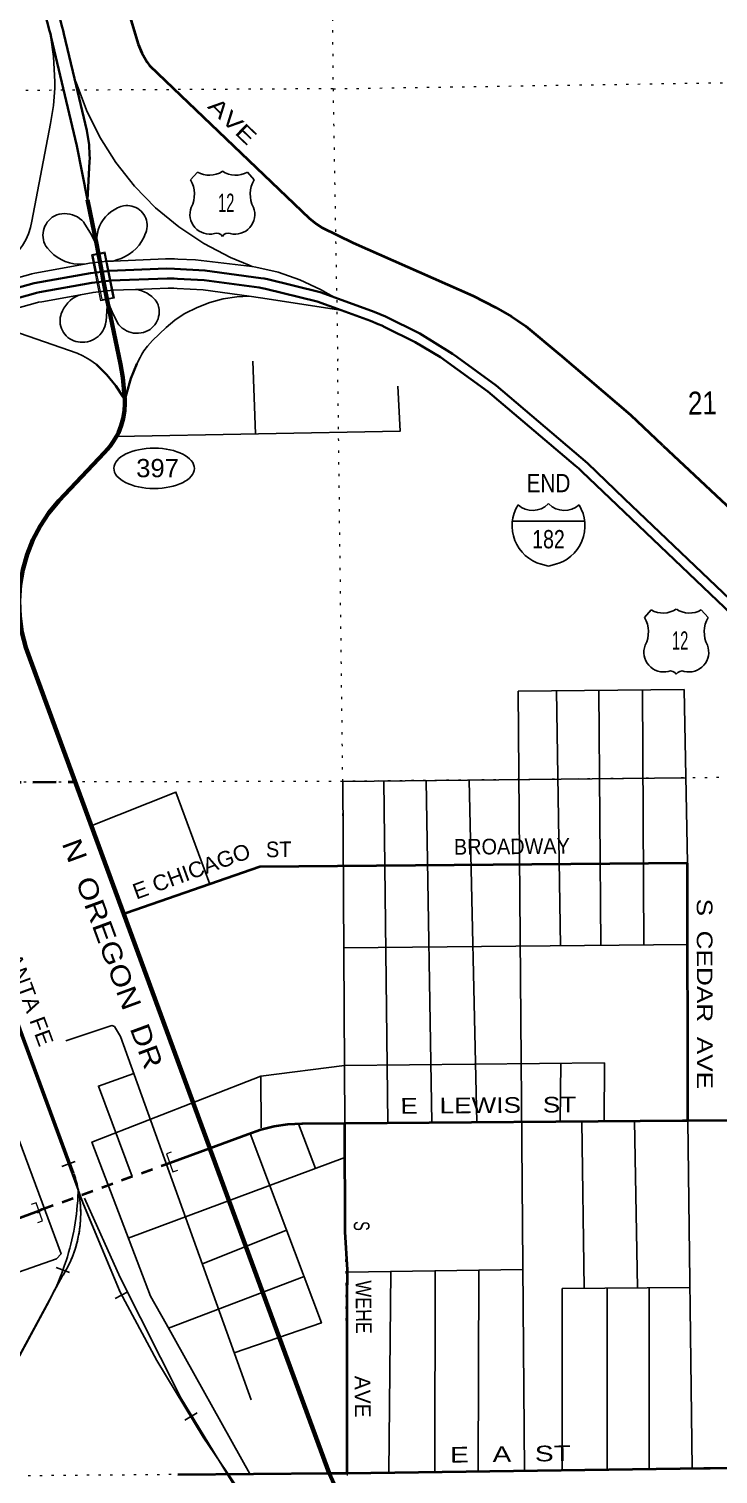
# Model space of a CAD drawing. Header units: feet. Extents: x 245918 to 509309, y -547785 to -360805.
# Drawn here: x 486020 to 491308, y -461175 to -450095 of the extents above; entities that cross this region are included whole.
import ezdxf
from ezdxf.enums import TextEntityAlignment as Align

# ---------------------------------------------------------------- set-up
doc = ezdxf.new("R2010")
doc.units = ezdxf.units.FT
doc.header["$LTSCALE"] = 60
for name, pattern in [('DOTTED', [1.5, 0.3, -1.2]), ('MEDIUM_DASHED', [4.5, 3, -1.5]), ('SHORT_DASHED', [2.7, 1.5, -1.2])]:
    doc.linetypes.add(name, pattern=pattern)
for name, color, linetype, lineweight in [('15', 7, 'Continuous', 25), ('16', 7, 'Continuous', 25), ('17', 7, 'Continuous', 25), ('18', 7, 'Continuous', 35), ('19', 7, 'Continuous', 25), ('20', 7, 'Continuous', 35), ('23', 7, 'Continuous', 70), ('26', 7, 'Continuous', 40), ('27', 7, 'Continuous', 13), ('29', 7, 'Continuous', 25), ('34', 7, 'Continuous', 25), ('53', 7, 'DOTTED', 40), ('55', 7, 'Continuous', 13), ('57', 7, 'Continuous', 13), ('61', 7, 'Continuous', 13), ('7', 7, 'DOTTED', 13)]:
    doc.layers.add(name, color=color, linetype=linetype, lineweight=lineweight)

msp = doc.modelspace()

# ---------------------------------------------------------------- linework, layer by layer
at = {"layer": '15'}
for p, q in [((490003.39, -453738.01), (490006.29, -453735.1)), ((490009.46, -453737.48), (490006.03, -453735.1)), ((489730.68, -453869.48), (490007.09, -453869.48)), ((490007.09, -454215.06), (489943.2, -454197.1)), ((490006.56, -454215.32), (490070.19, -454196.58))]:
    msp.add_line(p, q, dxfattribs=at)
msp.add_lwpolyline([(490282.45, -453869.48), (490006.56, -453869.48), (490007.09, -453869.48)], dxfattribs=at)
for centre, radius, start, end in [((490033.31, -453904.58), 306.13, 148.44436, 254.43378), ((489884.71, -453621.98), 165.66, 227.34248, 315.8117), ((490128.4, -453621.98), 165.66, 224.18831, 312.69403), ((489979.8, -453904.58), 306.13, 283.08087, 31.62484)]:
    msp.add_arc(centre, radius, start, end, dxfattribs=at)
at = {"layer": '16'}
for p, q in [((487260.72, -451252.19), (487312.03, -451193.43)), ((487503.79, -451187.46), (487503.51, -451187.66)), ((487695.88, -451193.34), (487747.27, -451252.19)), ((490743.49, -454608.6), (490794.8, -454549.84)), ((490986.56, -454543.87), (490986.28, -454544.07)), ((491178.65, -454549.75), (491230.04, -454608.6))]:
    msp.add_line(p, q, dxfattribs=at)
for centre, radius, start, end in [((487067.74, -451362.82), 222.05, 332.97043, 29.75871), ((487403.11, -451035.77), 182.07, 239.97227, 303.45418), ((487604.89, -451036.27), 181.52, 236.33975, 300.08743), ((487604.88, -451035.77), 182.07, 236.54582, 236.59441), ((487940.24, -451362.82), 222.05, 150.24129, 207.02957), ((487406.93, -451517.72), 151.42, 159.09177, 283.81923), ((487601.05, -451517.72), 151.42, 256.18077, 20.90823), ((490885.88, -454392.18), 182.07, 239.97227, 303.45418), ((491087.66, -454392.68), 181.52, 236.33975, 300.08743), ((491087.65, -454392.18), 182.07, 236.54582, 236.59441), ((490550.51, -454719.23), 222.05, 332.97043, 29.75871), ((491423.01, -454719.23), 222.05, 150.24129, 207.02957), ((490889.7, -454874.13), 151.42, 159.09177, 283.81923), ((491083.82, -454874.13), 151.42, 256.18077, 20.90823)]:
    msp.add_arc(centre, radius, start, end, dxfattribs=at)
for centre, major_axis, start_param, end_param in [((487462.27, -451716.54), (-19.56, 51.67), 4.95877769, 6.28318531), ((487545.72, -451716.54), (19.56, 51.67), 0, 1.32637542), ((490945.04, -455072.95), (-19.56, 51.67), 4.95877769, 6.28318531), ((491028.49, -455072.95), (19.56, 51.67), 0, 1.32637542)]:
    msp.add_ellipse(centre, major_axis=major_axis, ratio=0.929097, start_param=start_param, end_param=end_param, dxfattribs=at)
at = {"layer": '17'}
msp.add_ellipse((486980.73, -453464.44), major_axis=(-309.24, 1), ratio=0.500121, dxfattribs=at)
at = {"layer": '18'}
for points in [[(486578.29, -451957.54), (486635.95, -451951.16), (487076.37, -451933.14), (487135.82, -451934.25), (487370.15, -451947.33), (487799.25, -452005.58), (487824.16, -452008.96), (487849.25, -452015.11), (488253.34, -452114.26), (488366.78, -452155.08)], [(484261.64, -452553.31), (484619.99, -452449.68), (485254.1, -452267.58), (486059.41, -452045.78), (486493.09, -451966.98), (486578.29, -451957.54)], [(484276.21, -452620.76), (484615.69, -452528.56), (484640.99, -452521.68), (484665.69, -452514.59), (485249.8, -452346.85), (485277.17, -452338.99), (485299.8, -452332.76), (486051.66, -452125.68), (486076.91, -452118.73), (486101.66, -452114.23), (486502.62, -452041.37), (486592.17, -452031.52)], [(486592.17, -452031.52), (486649.05, -452025.26), (487081.65, -452008.21), (487108.65, -452008.73), (487133.52, -452009.21), (487158.65, -452010.61), (487363.96, -452022.07), (487785.21, -452079.26), (487810.21, -452082.65), (487835.21, -452088.78), (488231.68, -452186.07), (488414.98, -452252.01)], [(489303.45, -452610.63), (489269.07, -452586.97), (489019.96, -452430.76), (488755.88, -452301.44), (488669.08, -452263.82), (488366.78, -452155.08)], [(489176.7, -452613.32), (488983.49, -452496.3), (488750.29, -452382.1), (488726.49, -452370.44), (488700.29, -452359.09), (488640.03, -452332.97), (488414.98, -452252.01)], [(490590.28, -453697.44), (490305.35, -453425.96), (489604.35, -452830.33), (489303.45, -452610.63)], [(490533.02, -453746.48), (490262.74, -453488.97), (490239.25, -453466.59), (490212.74, -453444.18), (489541.22, -452876.54), (489176.7, -452613.32)]]:
    msp.add_lwpolyline(points, dxfattribs=at)
at = {"layer": '19'}
for points in [[(485341.26, -452165.8), (485377.58, -452146.03), (485798.15, -451917.12), (485827.91, -451899.18), (485868.84, -451869.29), (485906.42, -451835.29), (485940.24, -451797.55), (485969.92, -451756.48), (485995.16, -451712.54), (486015.66, -451666.19), (486031.2, -451617.96), (486041.62, -451568.37), (486184.5, -450820.12), (486207.92, -450683.53), (486217.47, -450550.47), (486219.27, -450525.46), (486218.11, -450500.47), (486209.08, -450306.36), (486188.49, -450160.31), (486184.85, -450133.18)], [(487733.68, -451918.07), (487708.65, -451907.8), (487565.46, -451849.04), (487360.95, -451741.8), (487168.78, -451613.76), (486991.04, -451466.35), (486829.68, -451301.16), (486686.47, -451120.01), (486562.99, -450924.88), (486460.58, -450717.91), (486389.62, -450526.37), (486369.28, -450476.37)], [(486666.68, -451875.35), (486693.54, -451867.02), (486726.52, -451855.82), (486758.14, -451841.24), (486788.08, -451823.43), (486815.98, -451802.59), (486841.56, -451778.94), (486864.52, -451752.75), (486884.62, -451724.31), (486901.63, -451693.92), (486915.38, -451661.92), (486916.86, -451658.1), (486921.72, -451642.64), (486924.94, -451626.76), (486926.48, -451610.63), (486926.33, -451594.43), (486924.48, -451578.34), (486920.96, -451562.52), (486915.81, -451547.16), (486909.08, -451532.42), (486900.85, -451518.47), (486891.2, -451505.45), (486880.25, -451493.51), (486868.1, -451482.78), (486854.91, -451473.38), (486840.8, -451465.42), (486825.93, -451458.97), (486810.48, -451454.11), (486794.6, -451450.89), (486778.47, -451449.35), (486762.27, -451449.5), (486746.17, -451451.35), (486725.33, -451457.48), (486698.72, -451468.06), (486673.37, -451481.35), (486649.54, -451497.23), (486627.51, -451515.51), (486607.5, -451535.99), (486589.75, -451558.45), (486574.44, -451582.64), (486561.75, -451608.31), (486551.8, -451635.15), (486544.72, -451662.89), (486540.58, -451691.22), (486539.41, -451719.83), (486539.97, -451728.58), (486540.02, -451753.58)], [(486445.11, -451899.57), (486409.32, -451899.53), (486399.85, -451899.52), (486365.58, -451895.88), (486331.87, -451888.68), (486299.1, -451877.99), (486267.63, -451863.93), (486237.8, -451846.66), (486209.94, -451826.37), (486184.35, -451803.28), (486161.31, -451777.64), (486148.79, -451761.1), (486140.97, -451745.19), (486134.85, -451728.55), (486130.5, -451711.36), (486127.98, -451693.81), (486127.3, -451676.1), (486128.48, -451658.41), (486131.5, -451640.94), (486136.33, -451623.88), (486142.92, -451607.42), (486151.19, -451591.74), (486161.06, -451577.01), (486172.41, -451563.4), (486185.12, -451551.04), (486199.05, -451540.08), (486214.06, -451530.64), (486229.97, -451522.81), (486233.39, -451521.39), (486253.12, -451516), (486273.3, -451512.71), (486293.72, -451511.54), (486314.14, -451512.52), (486334.36, -451515.62), (486354.13, -451520.82), (486373.26, -451528.06), (486391.52, -451537.26), (486408.72, -451548.32), (486424.68, -451561.11), (486439.2, -451575.5), (486442.07, -451578.73), (486500.03, -451674.89), (486525.91, -451728.58), (486540.02, -451753.58)], [(485341.26, -452165.8), (486016.36, -451979.87), (486041.83, -451972.85), (486066.36, -451968.39), (486445.11, -451899.57)], [(486445.11, -451899.57), (486483.56, -451892.59), (486619.39, -451877.39), (486666.68, -451875.35)], [(487733.68, -451918.07), (487296.74, -451866.72), (487162.74, -451860.44), (487137.81, -451859.27), (487112.74, -451858.84), (487067.6, -451858.05), (486666.68, -451875.35)], [(488366.78, -452155.08), (488316.88, -452126.63), (488257.41, -452092.73), (488097.8, -452018.23), (487931.28, -451960.82), (487759.67, -451921.13), (487733.68, -451918.07)], [(485547.45, -452342.32), (486068.91, -452198.69), (486094.4, -452191.67), (486118.91, -452187.22), (486415.02, -452133.42)], [(486618.91, -452174), (486619.12, -452199), (486619.3, -452221.53), (486611.75, -452335.93), (486611.18, -452341.12), (486607.9, -452359.43), (486602.72, -452377.3), (486595.71, -452394.53), (486586.93, -452410.93), (486576.49, -452426.32), (486564.49, -452440.54), (486551.08, -452453.43), (486536.39, -452464.84), (486520.58, -452474.66), (486503.84, -452482.77), (486486.34, -452489.08), (486468.28, -452493.54), (486449.85, -452496.08), (486431.26, -452496.68), (486431.2, -452496.68), (486414.08, -452496.75), (486397.06, -452495.02), (486380.31, -452491.53), (486364.01, -452486.3), (486348.35, -452479.4), (486333.5, -452470.9), (486319.62, -452460.9), (486306.86, -452449.5), (486295.36, -452436.82), (486285.25, -452423.02), (486276.64, -452408.23), (486269.62, -452392.63), (486264.26, -452376.37), (486260.64, -452359.65), (486258.79, -452342.64), (486258.72, -452325.52), (486260.45, -452308.5), (486263.94, -452291.75), (486267.33, -452280.97), (486276.58, -452257.92), (486288.18, -452235.95), (486302.01, -452215.32), (486317.93, -452196.25), (486335.75, -452178.95), (486355.28, -452163.61), (486376.31, -452150.39), (486398.61, -452139.44), (486415.02, -452133.42)], [(486415.02, -452133.42), (486512.14, -452115.77), (486663.73, -452099.24), (486744.67, -452096.21), (486838.45, -452092.69)], [(486618.91, -452174), (486659.21, -452263.89), (486701.99, -452353.79), (486709.19, -452363.09), (486722.13, -452377.17), (486736.47, -452389.83), (486752.06, -452400.91), (486768.72, -452410.31), (486786.27, -452417.91), (486804.52, -452423.64), (486823.27, -452427.43), (486842.31, -452429.24), (486861.44, -452429.04), (486880.44, -452426.85), (486899.11, -452422.69), (486917.24, -452416.59), (486934.63, -452408.64), (486951.1, -452398.91), (486961.54, -452390.53), (486974.22, -452378.27), (486985.56, -452364.75), (486995.42, -452350.12), (487003.7, -452334.54), (487010.3, -452318.18), (487015.16, -452301.22), (487018.22, -452283.84), (487019.44, -452266.24), (487018.82, -452248.61), (487016.36, -452231.14), (487015.14, -452226.28), (487010.19, -452210.99), (487003.67, -452196.3), (486995.65, -452182.37), (486987.86, -452171.63), (486963.5, -452146.6), (486938.53, -452129.36), (486927.48, -452122.43), (486903.02, -452110.46), (486877.44, -452101.1), (486851.02, -452094.48), (486838.45, -452092.69)], [(487709.61, -452144.58), (487357.77, -452096.82), (487156.48, -452085.59), (487131.47, -452084.19), (487106.48, -452083.68), (487088.51, -452083.32), (486838.45, -452092.69)], [(486848.69, -452662.61), (486872.99, -452614.35), (486885.58, -452589.38), (486902.27, -452564.35), (486928.37, -452528.29), (486966.83, -452485.42), (487072.26, -452384.75), (487139.15, -452328.95), (487211.51, -452280.46), (487215.65, -452278), (487309.9, -452230.27), (487408.62, -452192.65), (487510.72, -452165.56), (487615.1, -452149.3), (487709.61, -452144.58)], [(488414.98, -452252.01), (488412.74, -452251.66), (487796.32, -452156.35), (487709.61, -452144.58)], [(486539.43, -452669.14), (486488.21, -452633.81), (486433.19, -452602.11), (486390.93, -452582.62), (485761.49, -452363.63), (485717.3, -452350.18), (485671.94, -452341.42), (485625.91, -452337.45), (485579.72, -452338.31), (485547.45, -452342.32)]]:
    msp.add_lwpolyline(points, dxfattribs=at)
at = {"layer": '19', "lineweight": 35}
for points in [[(486754.72, -452939.76), (486746.68, -452924.71), (486740.16, -452914.76), (486686.65, -452833.09), (486617.38, -452748.24), (486539.43, -452669.14)], [(486754.72, -452939.76), (486762.93, -452914.76), (486767.8, -452892.03), (486802.27, -452775.07), (486848.69, -452662.61)]]:
    msp.add_lwpolyline(points, dxfattribs=at)
at = {"layer": '20', "lineweight": 70}
msp.add_line((486540.02, -451753.58), (486469.93, -451406.93), dxfattribs=at)
at = {"layer": '20'}
for points in [[(486184.85, -450133.18), (486178.88, -450110.31), (485620.16, -447971.32)], [(486369.28, -450476.37), (486287.48, -450132.62), (486281.63, -450108.05), (486274.99, -450082.62), (485723.14, -447969.92)], [(486469.93, -451406.93), (486386.42, -450992.2), (486191.22, -450160.31), (486184.85, -450133.18)], [(486469.93, -451406.93), (486485.57, -451111.73), (486486.89, -451086.72), (486485.51, -451061.73), (486481.22, -450983.74), (486464, -450874.41), (486369.28, -450476.37)], [(495539.68, -458413.04), (493779.53, -456736.04), (493343.24, -456320.36), (490590.28, -453697.44)], [(495474.56, -458454.6), (493280.86, -456364.52), (490533.02, -453746.48)]]:
    msp.add_lwpolyline(points, dxfattribs=at)
at = {"layer": '20', "lineweight": 70}
msp.add_lwpolyline([(486618.91, -452174), (486592.17, -452031.52), (486578.29, -451957.54), (486540.02, -451753.58)], dxfattribs=at)
at = {"layer": '23'}
for p, q in [((486723.7, -452665.25), (486618.91, -452174)), ((487406.62, -458676.43), (486746.89, -456881.97))]:
    msp.add_line(p, q, dxfattribs=at)
for points in [[(486754.72, -452939.76), (486740.38, -452767.04), (486723.7, -452665.25)], [(486746.89, -456881.97), (486026.22, -454921.78), (485996.48, -454837.83), (485966.7, -454720.96), (485949.31, -454601.61), (485944.48, -454481.1), (485952.28, -454360.75), (485972.61, -454241.87), (486005.26, -454125.76), (486049.87, -454013.71), (486105.94, -453906.93), (486172.87, -453806.6), (486249.92, -453713.82), (486599.96, -453343.65), (486623.56, -453318.69), (486642.73, -453293.65), (486669.21, -453257.34), (486701.59, -453201.47), (486706.49, -453191.08), (486727.88, -453137.15), (486743.52, -453081.28), (486753.24, -453024.09), (486756.92, -452966.19), (486754.72, -452939.76)], [(488322.89, -461168.63), (487410.49, -458686.96), (487406.62, -458676.43)], [(487709.89, -464164.72), (487718.66, -464139.72), (488387.96, -462138.41), (488391.26, -462129.42), (488427.35, -462010.86), (488450.85, -461889.16), (488461.5, -461765.68), (488459.19, -461641.76), (488443.93, -461518.77), (488415.9, -461398.04), (488375.41, -461280.9), (488322.89, -461168.64), (488322.89, -461168.63)]]:
    msp.add_lwpolyline(points, dxfattribs=at)
at = {"layer": '26'}
for p, q in [((491075.51, -458464.21), (491494.63, -458460.8)), ((487099.79, -458788.43), (487406.62, -458676.43))]:
    msp.add_line(p, q, dxfattribs=at)
for points in [[(486246.35, -447965.77), (486537.2, -449065.77), (486764.84, -449904.81), (486858.61, -450213.54), (486886.12, -450279.26), (486927.21, -450350.48), (486945.12, -450375.2), (487068.03, -450494.13), (488168.84, -451547.63), (488222.81, -451589.13), (488267.06, -451618.65), (488508.76, -451735.73), (489428.6, -452142.6), (489601.91, -452231.15), (489723.59, -452301.26), (489767.84, -452330.78), (489832.31, -452374.61), (490095.08, -452593.82)], [(490883.8, -453289.25), (490638.78, -453055.79), (490095.08, -452593.82)], [(490883.8, -453289.25), (492668.8, -454961.56), (492782, -455048.77), (492948.37, -455146.22), (493033.59, -455174.65), (493121.2, -455192.17), (493573.43, -455232.83), (494003.49, -455257.76), (494121.11, -455276.16), (494190.09, -455300.52), (494271.25, -455353.31), (494325.02, -455405.93), (494388.93, -455499.49), (494421.41, -455571.85)], [(491073.28, -456491.13), (487791.99, -456520.04), (486766.59, -456875.14), (486746.89, -456881.97)], [(491075.51, -458464.21), (491075.48, -458440.02), (491073.28, -456491.13)], [(488444.82, -458485.64), (491033.95, -458464.54), (491075.51, -458464.21)], [(487406.62, -458676.43), (487699.16, -458569.65), (487798.86, -458533.09), (487901.83, -458507.15), (488006.95, -458492.11), (488113.06, -458488.15), (488120.07, -458488.28), (488444.82, -458485.64)], [(488461.27, -461167.43), (488461.4, -459844.4), (488464.14, -459610.54), (488444.89, -459317.96), (488444.82, -458511.41), (488444.82, -458485.64)], [(485710.4, -459297.05), (486072.08, -459165.31), (486097.08, -459156.2)], [(488461.27, -461167.43), (491196.72, -461129.72), (491246.72, -461129.04), (493763.41, -461094.35), (497315.98, -461044.69), (497391.28, -461038.39), (497465.5, -461024.25), (497537.84, -461002.44), (497592.7, -460979.4), (497617.77, -460968.12), (497642.7, -460953.13), (497895.2, -460801.29), (497921.19, -460785.67), (497985.18, -460747.22)], [(487163.37, -461178.73), (488322.89, -461168.63), (488461.27, -461167.43)]]:
    msp.add_lwpolyline(points, dxfattribs=at)
at = {"layer": '26', "linetype": 'SHORT_DASHED'}
msp.add_lwpolyline([(486097.08, -459156.2), (486122.08, -459145.33), (487099.79, -458788.43)], dxfattribs=at)
at = {"layer": '29'}
for p, q in [((487737.48, -452643.82), (487757.43, -453200.69)), ((489773.48, -455173.52), (491046.69, -455160.41)), ((491073.28, -456491.13), (491046.69, -455160.41)), ((489823.31, -461148.65), (489773.48, -455173.52)), ((490067.72, -455170.49), (490098.29, -457124.36)), ((490408.03, -457121.26), (490393.29, -455167.14)), ((490728.14, -455163.69), (490737.81, -457117.97)), ((488427.68, -455864.3), (491060.24, -455838.54)), ((488427.68, -455864.3), (488444.82, -458486.41)), ((488741.88, -455861.23), (488773.62, -458482.96)), ((489111.59, -458480.21), (489067.8, -455858.04)), ((489397.75, -455854.81), (489455.28, -458477.41)), ((488436.14, -457140.94), (491073.98, -457114.62)), ((488442.11, -458042), (490436.44, -458022.75)), ((490101.54, -458025.98), (490095.78, -458472.19)), ((490432.9, -458469.44), (490436.44, -458022.75)), ((487799.15, -458123.37), (487802.17, -458521.41)), ((490261.88, -458470.83), (490279.04, -459751.15)), ((490665.15, -458467.55), (490690.19, -459747.35)), ((491075.51, -458465.02), (491109.12, -461131.76)), ((488088.04, -458489.08), (488218.89, -458831.67)), ((488444.84, -458747.69), (486782.42, -459365.55)), ((487996.03, -459304.24), (487350.48, -459563.8)), ((488130.75, -459661.67), (487091.31, -460056.64)), ((488456.14, -459628.1), (489810.45, -459606.63)), ((488796.45, -459622.7), (488782.42, -461163)), ((489133.84, -461158.16), (489137.31, -459617.3)), ((489471.29, -459612.01), (489465.57, -461153.59)), ((490110.7, -459752.7), (491091.62, -459743.64)), ((490110.7, -459752.7), (490111.49, -461144.68)), ((490457.21, -461139.91), (490456.06, -459749.51)), ((490778.89, -459746.53), (490778.04, -461135.49))]:
    msp.add_line(p, q, dxfattribs=at)
for points in [[(486694.98, -453220.1), (488867.36, -453180.42), (488849.94, -452835.75)], [(486498.51, -456206.4), (487147.23, -455947.07), (487408.53, -456652.83)], [(484931.54, -459981.15), (486230.23, -459524.05), (486266.72, -459486.18), (485597.23, -457683.78)], [(486304.18, -457852.68), (486655.69, -457736.78), (486675.92, -457744.01), (486723.08, -457821.3), (487725.74, -460606.01)], [(488442.11, -458042), (487799.15, -458123.37), (486503.36, -458630.54), (486951.55, -459811), (487073.32, -460024.36), (487713.98, -461173.93)], [(486824.54, -458103.1), (486553.14, -458200.99), (486810.93, -458893.87)], [(487716.74, -458563.23), (488264.2, -460015.74), (487595.8, -460245.13)]]:
    msp.add_lwpolyline(points, dxfattribs=at)
at = {"layer": '34'}
for p, q in [((486363.55, -458869.12), (484092.57, -452727.5)), ((486363.59, -458869.13), (484092.61, -452727.51)), ((486271.95, -458815.9), (486375.68, -458777.51)), ((486331.61, -459629.95), (486227.94, -459591.38)), ((486281.1, -459650.62), (482375.77, -466819.88)), ((486681.26, -459829.48), (486778.73, -459777.18)), ((487215.36, -460762.14), (487309.88, -460704.69))]:
    msp.add_line(p, q, dxfattribs=at)
for points in [[(484074.19, -452721.06), (486433.13, -459094.09), (486719.3, -459779.38), (487000.59, -460303.67), (487357.57, -460891.01), (487672.05, -461354.29)], [(486364.69, -458872.55), (486366.22, -458876.79), (486371.28, -458891.8), (486376.13, -458906.79), (486380.61, -458921.86), (486384.97, -458936.97), (486388.99, -458952.29), (486392.74, -458967.54), (486396.23, -458982.85), (486399.5, -458998.35), (486402.37, -459013.81), (486405.11, -459029.3), (486407.49, -459044.87), (486409.69, -459060.56), (486411.54, -459076.12), (486413.09, -459091.83), (486414.44, -459107.52), (486415.55, -459123.27), (486416.25, -459138.98), (486416.77, -459154.8), (486417.02, -459170.55), (486416.95, -459186.31), (486416.59, -459202), (486415.99, -459217.77), (486415.19, -459233.5), (486413.98, -459249.2), (486412.57, -459264.88), (486410.84, -459280.58), (486408.91, -459296.26), (486406.62, -459311.82), (486404.13, -459327.36), (486401.37, -459342.85), (486398.27, -459358.34), (486394.95, -459373.69), (486391.38, -459389.1), (486387.51, -459404.32), (486383.39, -459419.59), (486378.95, -459434.69), (486374.32, -459449.75), (486369.45, -459464.68), (486364.25, -459479.62), (486358.76, -459494.37), (486353.1, -459509.02), (486347.13, -459523.69), (486340.97, -459538.14), (486334.53, -459552.52), (486327.74, -459566.79), (486320.84, -459580.88), (486313.67, -459594.91), (486306.13, -459608.83), (486298.49, -459622.58), (486290.63, -459636.18), (486282.41, -459649.68)], [(484113.94, -463659.71), (486173.97, -459848.94), (486189.57, -459819.18), (486204.39, -459789.23), (486218.72, -459759), (486232.79, -459728.43), (486246.09, -459697.67), (486258.8, -459666.79), (486271.25, -459635.58), (486282.94, -459604.18), (486294.02, -459572.67), (486304.69, -459540.73), (486314.67, -459508.84), (486324.32, -459476.79), (486333.28, -459444.37), (486341.55, -459412.02), (486349.31, -459379.41), (486356.65, -459346.78), (486363.32, -459313.79), (486369.45, -459280.95), (486374.91, -459247.76), (486379.86, -459214.73), (486384.28, -459181.43), (486388.03, -459148.19), (486391.17, -459114.86), (486393.89, -459081.51), (486395.84, -459047.98), (486397.36, -459014.42), (486397.91, -458994.46)], [(486446.58, -459059.42), (486721.14, -459666.86), (487184.4, -460591.85), (487758.27, -461531.24), (488173.08, -462081.14), (488462.65, -462428.37), (488721.73, -462728.17), (488996.59, -463010.54), (489361.17, -463321.87), (489818.23, -463651.04), (490287.1, -463923.75), (494489.26, -465686.37)]]:
    msp.add_lwpolyline(points, dxfattribs=at)
at = {"layer": '34', "lineweight": 13}
for points in [[(484074.43, -452724.87), (486432.11, -459094.49), (486718.31, -459779.85), (486999.64, -460304.21), (487356.65, -460891.6), (487671.16, -461354.93), (488421.97, -462331.68), (488712.4, -462671.45)], [(482420.9, -466753.68), (484114.91, -463660.23), (486174.95, -459849.45)]]:
    msp.add_lwpolyline(points, dxfattribs=at)
msp.add_arc((484478.41, -458947.99), 1921.16, 332.01611, 358.6133, dxfattribs=at)
at = {"layer": '34'}
msp.add_ellipse((485514.16, -459175.42), major_axis=(535.17, 727.13), ratio=1, start_param=4.79380592, end_param=5.68896532, dxfattribs=at)
at = {"layer": '53', "linetype": 'MEDIUM_DASHED'}
msp.add_line((485240.02, -455874.96), (486379.58, -455867.65), dxfattribs=at)
at = {"layer": '55'}
for p, q in [((486572.31, -452181.31), (486501.98, -451827.64)), ((486605.13, -451806.86), (486502.15, -451827.34)), ((486675.17, -452160.17), (486605.05, -451807.59)), ((486675.04, -452160.16), (486572.06, -452180.64))]:
    msp.add_line(p, q, dxfattribs=at)
msp.add_lwpolyline([(486598.62, -451816.3), (486511.33, -451833.66), (486578.45, -452171.21), (486665.75, -452153.84)], close=True, dxfattribs=at)
at = {"layer": '57'}
msp.add_ellipse((454447.23, -458282.47), major_axis=(16951.71, 28022.67), ratio=0.999997, start_param=5.44585594, end_param=5.45537433, dxfattribs=at)
at = {"layer": '61'}
for points in [[(487112.24, -458707.6), (487075.34, -458720.96), (487125.14, -458858.4), (487162.04, -458845.04)], [(486087.85, -459245.92), (486124.75, -459232.56), (486074.95, -459095.12), (486038.05, -459108.48)]]:
    msp.add_lwpolyline(points, dxfattribs=at)
msp.add_ellipse((485770.97, -458277.11), major_axis=(561.93, 763.53), ratio=1, start_param=4.11372384, end_param=4.13125383, dxfattribs=at)
at = {"layer": '7'}
for p, q in [((488353.05, -450554.34), (493687.24, -450471.57)), ((488353.05, -450554.34), (488388.89, -452630.03)), ((488389.08, -452643.64), (488388.93, -452630.41)), ((488462.05, -461167.42), (488493.57, -463267))]:
    msp.add_line(p, q, dxfattribs=at)
for points in [[(488315.83, -445354.11), (488308.58, -445246.09), (488353.05, -450554.34)], [(488353.05, -450554.34), (483052.14, -450583.89), (477942.01, -450606.16)], [(488462.83, -461168.19), (488427.68, -455864.3), (488388.89, -452630.03)], [(499018.22, -461020.06), (498970.23, -455722.08), (493652.47, -455811.64), (488427.68, -455864.3), (483578.29, -455875.61), (477876.3, -455925.48)], [(499017.45, -461020.83), (493763.41, -461094.35), (488461.27, -461167.43)], [(488462.05, -461167.42), (483166.81, -461213.5), (477889.41, -461259.71), (475768.98, -461267.03)]]:
    msp.add_lwpolyline(points, dxfattribs=at)

# ---------------------------------------------------------------- texts
at = {"layer": '15'}
for s, width, p in [('END', 0.85, (490005.99, -453647.43)), ('182', 0.8, (490006.2, -454077.59))]:
    msp.add_text(s, height=140, dxfattribs=dict(at, width=width)).set_placement(p, align=Align.CENTER)
at = {"layer": '16', "width": 0.6}
for p in [(487533.68, -451497.97), (491016.46, -454854.38)]:
    msp.add_text('12', height=140, dxfattribs=at).set_placement(p, align=Align.CENTER)
at = {"layer": '17', "width": 1.05}
msp.add_text('397', height=140, dxfattribs=at).set_placement((487006.79, -453532.75), align=Align.CENTER)
at = {"layer": '17', "width": 1.2}
msp.add_text('N  OREGON  DR', height=150, rotation=290.186, dxfattribs=at).set_placement((486270.42, -456339.49))
at = {"layer": '27'}
for s, rotation, width, p in [('AVE', 316.258, 1.35, (487383.68, -450696.26)), ('E CHICAGO', 20.055, 1.05, (486843.42, -456771.52)), ('ST', 0.505, 0.95, (487839.2, -456446.64)), ('BROADWAY', 0.505, 0.95, (489281.19, -456426.61)), ('S  CEDAR  AVE', 270.065, 1.25, (491143.77, -456763.57)), ('E   LEWIS   ST', 0.467, 1.25, (488870.37, -458412.52)), ('S', 270.38, 0.7, (488512.36, -459235.8)), ('WEHE', 270.38, 0.85, (488526.61, -459690.77)), ('E   A   ST', 0.79, 1.35, (489251.96, -461087.61))]:
    msp.add_text(s, height=120, rotation=rotation, dxfattribs=dict(at, width=width)).set_placement(p)
msp.add_text('AVE', height=120, rotation=270.38, dxfattribs=at).set_placement((488519.24, -460421.86))
at = {"layer": '34', "width": 1.1}
msp.add_text('BURLINGTON   NORTHERN -  SANTA FE', height=120, rotation=290.312, dxfattribs=at).set_placement((484928.94, -454743.04))
at = {"layer": '7', "width": 0.85}
msp.add_text('21', height=175.5, rotation=0.857, dxfattribs=at).set_placement((491077.06, -453053.09))

doc.saveas('drawing.dxf')
